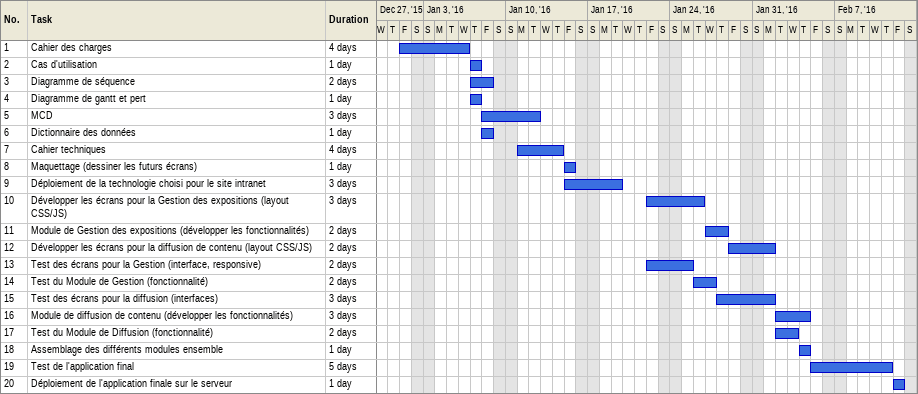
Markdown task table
| ID | Task | Duration | Start | Finish |
|---|---|---|---|---|
| 1 | Cahier des charges | 4d | 2016-01-01 | 2016-01-06 |
| 2 | Cas d'utilisation | 1d | 2016-01-07 | 2016-01-07 |
| 3 | Diagramme de séquence | 2d | 2016-01-07 | 2016-01-08 |
| 4 | Diagramme de gantt et pert | 1d | 2016-01-07 | 2016-01-07 |
| 5 | MCD | 3d | 2016-01-08 | 2016-01-12 |
| 6 | Dictionnaire des données | 1d | 2016-01-08 | 2016-01-08 |
| 7 | Cahier techniques | 4d | 2016-01-11 | 2016-01-14 |
| 8 | Maquettage (dessiner les futurs écrans) | 1d | 2016-01-15 | 2016-01-15 |
| 9 | Déploiement de la technologie choisi pour le site intranet | 3d | 2016-01-15 | 2016-01-19 |
| 10 | Développer les écrans pour la Gestion des expositions (layout CSS/JS) | 3d | 2016-01-22 | 2016-01-26 |
| 11 | Module de Gestion des expositions (développer les fonctionnalités) | 2d | 2016-01-27 | 2016-01-28 |
| 12 | Développer les écrans pour la diffusion de contenu (layout CSS/JS) | 2d | 2016-01-29 | 2016-02-01 |
| 13 | Test des écrans pour la Gestion (interface, responsive) | 2d | 2016-01-22 | 2016-01-25 |
| 14 | Test du Module de Gestion (fonctionnalité) | 2d | 2016-01-26 | 2016-01-27 |
| 15 | Test des écrans pour la diffusion (interfaces) | 3d | 2016-01-28 | 2016-02-01 |
| 16 | Module de diffusion de contenu (développer les fonctionnalités) | 3d | 2016-02-02 | 2016-02-04 |
| 17 | Test du Module de Diffusion (fonctionnalité) | 2d | 2016-02-02 | 2016-02-03 |
| 18 | Assemblage des différents modules ensemble | 1d | 2016-02-04 | 2016-02-04 |
| 19 | Test de l'application final | 5d | 2016-02-05 | 2016-02-11 |
| 20 | Déploiement de l'application finale sur le serveur | 1d | 2016-02-12 | 2016-02-12 |
